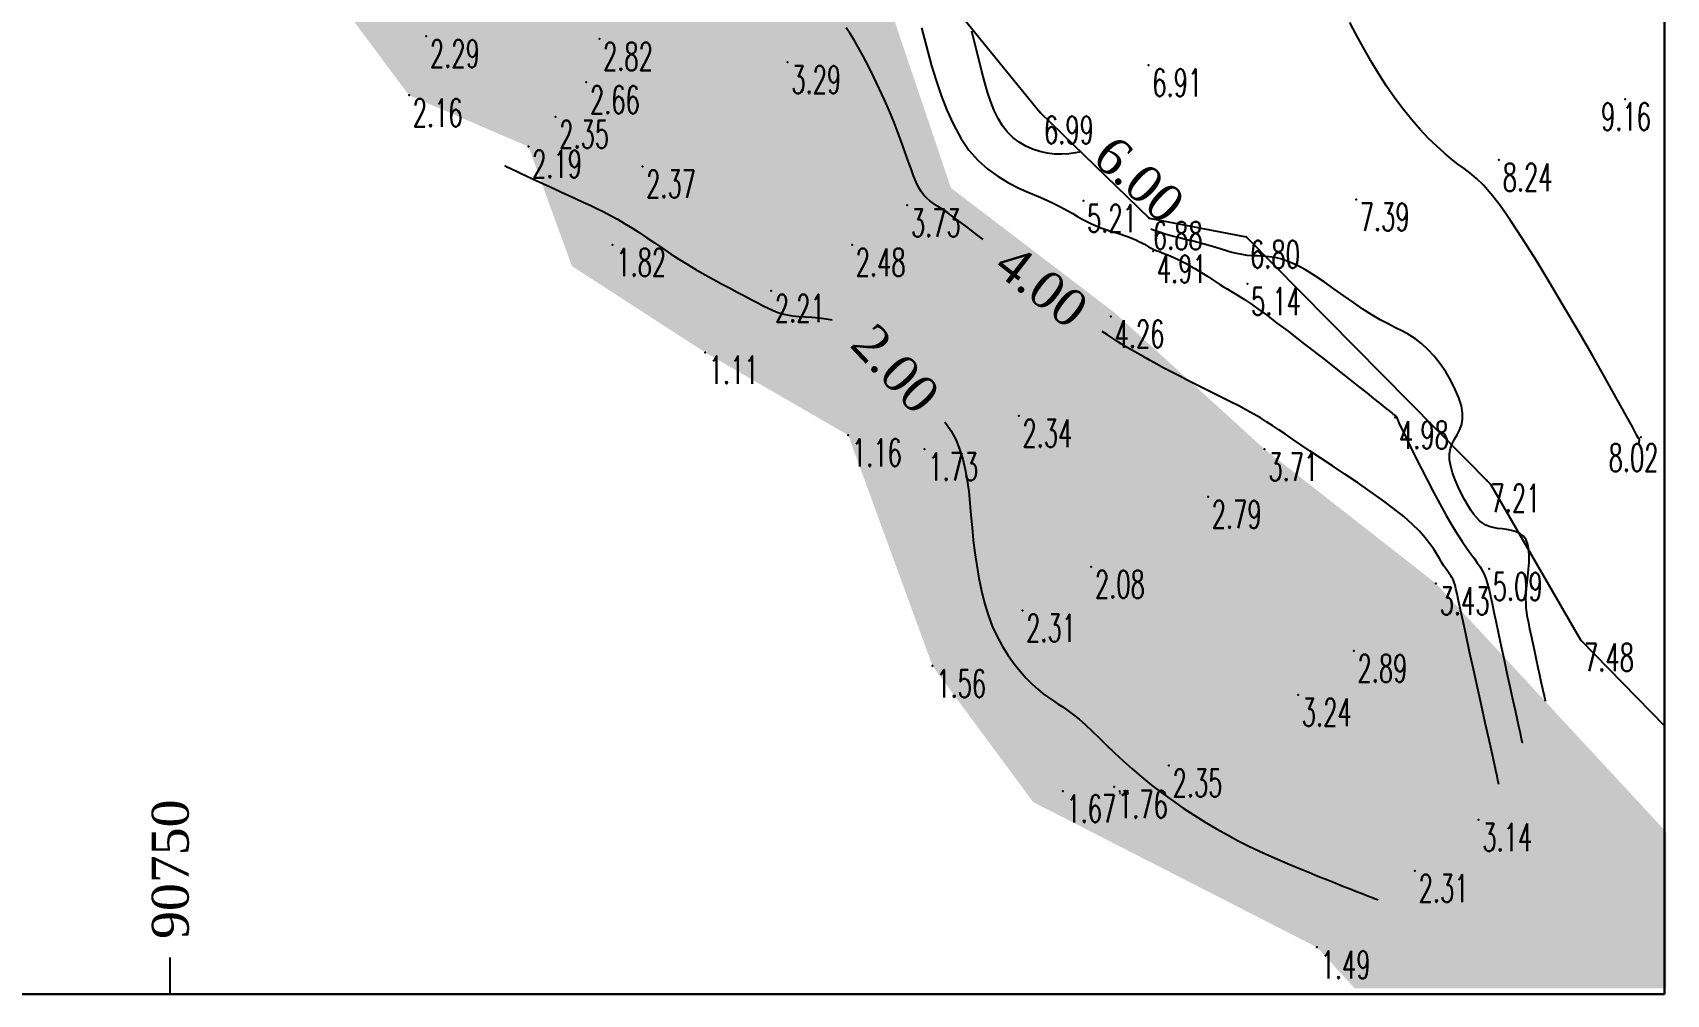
# Model space of a CAD drawing. Header units: millimetres. Extents: x 88261 to 90953, y 390274 to 392322.
# Drawn here: x 90731 to 90952.1, y 390274.5 to 390404.7 of the extents above; entities that cross this region are included whole.
import ezdxf
from ezdxf.enums import TextEntityAlignment as Align

# ---------------------------------------------------------------- set-up
doc = ezdxf.new("R2010")
doc.units = ezdxf.units.MM
doc.header["$LTSCALE"] = 25
doc.linetypes.add('DOT', pattern=[6.35, 0, -6.35])
for name, color, linetype in [('Carroyage(1)', 7, 'Continuous'), ('Carroyage(1)_Textes', 7, 'Continuous'), ('CN_01_00', 42, 'Continuous'), ('CN_02_00', 16, 'Continuous'), ('HSABLHUMIDE', 24, 'DOT'), ('Talus', 35, 'Continuous'), ('TopoAlt', 7, 'Continuous'), ('TOPOJIS', 7, 'Continuous')]:
    doc.layers.add(name, color=color, linetype=linetype)
doc.styles.add('Romans 1.0', font='Romans.shx', dxfattribs={"width": 0.99, "height": 1})
doc.styles.get("Standard").update_dxf_attribs({"font": 'times.ttf'})

# ---------------------------------------------------------------- blocks, each defined once
blk = doc.blocks.new('TCPOINT')
at = {"color": 0}
blk.add_point((0, 0), dxfattribs=at)
at = {"layer": 'TopoAlt', "style": 'Romans 1.0', "width": 0.99}
blk.add_attdef('ALT', text='', height=200, dxfattribs=at).set_placement((0.5, -0.5), align=Align.TOP_LEFT)

msp = doc.modelspace()

# ---------------------------------------------------------------- hatches: boundary and pattern name
at = {"layer": 'HSABLHUMIDE', "ltscale": 2}
h = msp.add_hatch(dxfattribs=at)
h.set_pattern_fill('AR-SAND', color=41, scale=0.05, style=0)
h.set_pattern_definition([(37.5, (-0.35, -2.46), (-0.080001565, 2.447066187), [0, -1.9304, 0, -2.159, 0, -2.06375]), (7.5, (-0.35, -2.46), (2.247616416, 3.584125503), [0, -1.0414, 0, -1.7399, 0, -0.66675]), (327.5, (-1.912, -2.46), (3.954961851, 0.007185923), [0, -0.635, 0, -2.286, 0, -2.9845]), (317.5, (-1.912, -2.46), (3.817782262, 1.114646616), [0, -0.3175, 0, -1.4986, 0, -1.7145])])
h.paths.add_polyline_path([(90808.31, 390673.91), (90810.25, 390699.67), (90815.68, 390741.55), (90824.92, 390770.91), (90815.72, 390817.44), (90807.05, 390826.39), (90800.87, 390832.47), (90771.53, 390842.2), (90760.38, 390842.98), (90754.31, 390848.43), (90743.78, 390853.26), (90735.93, 390857.51), (90724.71, 390864.35), (90715.76, 390870.18), (90708.42, 390875.87), (90700.28, 390881.05), (90683.17, 390899.74), (90679.29, 390902.11), (90675.87, 390906.58), (90650.25, 390917.24), (90650.25, 390882.24), (90650.25, 390864.98), (90650.25, 390847.24), (90650.25, 390817.24), (90650.25, 390792.24), (90650.25, 390737.24), (90650.25, 390712.24), (90650.25, 390677.24), (90650.25, 390647.24), (90650.25, 390622.24), (90650.25, 390590.22), (90650.25, 390589.37), (90650.25, 390567.24), (90650.25, 390527.24), (90660.25, 390527.24), (90660.25, 390507.24), (90670.25, 390507.24), (90670.25, 390497.24), (90680.25, 390497.24), (90680.25, 390487.24), (90690.25, 390487.24), (90690.25, 390477.24), (90700.25, 390477.24), (90700.25, 390467.24), (90730.25, 390477.24), (90700.25, 390467.24), (90710.25, 390467.24), (90740.25, 390477.24), (90710.25, 390467.24), (90710.25, 390457.24), (90747.2, 390431.83), (90764.53, 390419.61), (90781.97, 390396.2), (90798.13, 390389.26), (90804.01, 390373.08), (90822.04, 390361.39), (90841.42, 390350.17), (90852.83, 390318.92), (90866.45, 390300.49), (90904.86, 390280.83), (90909.95, 390275.28), (90952.15, 390275.28), (90952.14, 390296.43), (90920.97, 390330.09), (90897.78, 390348.26), (90877.47, 390366.76), (90855.32, 390383.66), (90846.62, 390409.42), (90826.78, 390428.11), (90814.41, 390447.82), (90801.65, 390460.75), (90789.25, 390478.56), (90783.93, 390495.68), (90782.44, 390506.04), (90782.12, 390521.9), (90785.04, 390543.82), (90786.82, 390559.34), (90790.57, 390575.41), (90794.12, 390593.84), (90801.54, 390613.19), (90802.7, 390633.39)])

# ---------------------------------------------------------------- linework, layer by layer
at = {"elevation": 14.57}
msp.add_lwpolyline([(88260.96, 392322.08), (90951.88, 392322.08), (90951.88, 390274.46), (88260.96, 390274.46)], close=True, dxfattribs=at)
at = {"layer": 'Carroyage(1)'}
msp.add_line((90749.65, 390274.46), (90749.65, 390279.46), dxfattribs=at)
msp.add_lwpolyline([(88260.96, 390274.46), (90951.88, 390274.46), (90951.88, 392322.08), (88260.96, 392322.08)], close=True, dxfattribs=at)
at = {"layer": 'CN_01_00', "flags": 128}
for points, elevation in [([(90859.67, 390376.66), (90858.78, 390377.35), (90857.68, 390378.2), (90856.66, 390378.98), (90855.72, 390379.67), (90854.89, 390380.27), (90854.15, 390380.77), (90853.52, 390381.18), (90852.96, 390381.56), (90852.47, 390381.91), (90852.04, 390382.28), (90851.65, 390382.68), (90851.29, 390383.16), (90850.95, 390383.75), (90850.61, 390384.45), (90850.27, 390385.29), (90849.92, 390386.24), (90849.54, 390387.3), (90849.14, 390388.47), (90848.69, 390389.73), (90848.18, 390391.08), (90847.62, 390392.52), (90846.99, 390394.03), (90846.31, 390395.58), (90845.6, 390397.14), (90844.87, 390398.67), (90844.14, 390400.13), (90843.44, 390401.49), (90842.78, 390402.72), (90842.17, 390403.77), (90841.63, 390404.63), (90841.14, 390405.33)], 4), ([(90872.88, 390388.54), (90872.17, 390388.42), (90871.26, 390388.29), (90870.32, 390388.23), (90869.34, 390388.25), (90868.35, 390388.37), (90867.36, 390388.59), (90866.38, 390388.91), (90865.44, 390389.33), (90864.54, 390389.86), (90863.71, 390390.49), (90862.95, 390391.23), (90862.28, 390392.08), (90861.7, 390393.05), (90861.18, 390394.12), (90860.71, 390395.31), (90860.27, 390396.62), (90859.86, 390398.05), (90859.46, 390399.59), (90859.05, 390401.26), (90858.62, 390403.04), (90858.16, 390404.88)], 6), ([(90948.41, 390348.9), (90948.41, 390348.9), (90948.41, 390348.9), (90948.42, 390348.91), (90948.42, 390348.92), (90948.42, 390348.94), (90948.43, 390348.96), (90948.43, 390349), (90948.44, 390349.05), (90948.45, 390349.11), (90948.46, 390349.19), (90948.48, 390349.26), (90948.49, 390349.35), (90948.5, 390349.43), (90948.5, 390349.51), (90948.5, 390349.58), (90948.49, 390349.64), (90948.47, 390349.69), (90948.45, 390349.73), (90948.42, 390349.75), (90948.39, 390349.77), (90948.37, 390349.78), (90948.34, 390349.79), (90948.32, 390349.8), (90948.31, 390349.8), (90948.31, 390349.83), (90948.27, 390349.92), (90948.16, 390350.15), (90947.94, 390350.58), (90947.57, 390351.29), (90947, 390352.34), (90946.19, 390353.8), (90945.11, 390355.74), (90943.73, 390358.18), (90942.1, 390361.04), (90940.3, 390364.17), (90938.38, 390367.44), (90936.43, 390370.72), (90934.52, 390373.87), (90932.7, 390376.76), (90931.07, 390379.26), (90929.65, 390381.26), (90928.44, 390382.82), (90927.39, 390384.01), (90926.45, 390384.93), (90925.6, 390385.66), (90924.77, 390386.28), (90923.94, 390386.89), (90923.07, 390387.55), (90922.11, 390388.35), (90921.07, 390389.29), (90919.98, 390390.37), (90918.85, 390391.57), (90917.69, 390392.88), (90916.53, 390394.3), (90915.38, 390395.83), (90914.26, 390397.44), (90913.18, 390399.13), (90912.14, 390400.88), (90911.15, 390402.63), (90910.21, 390404.36), (90909.3, 390406.04)], 8), ([(90794.93, 390386.66), (90794.94, 390386.66), (90794.96, 390386.65), (90795.01, 390386.63), (90795.12, 390386.57), (90795.3, 390386.49), (90795.57, 390386.36), (90795.94, 390386.19), (90796.44, 390385.96), (90797.07, 390385.66), (90797.82, 390385.31), (90798.67, 390384.91), (90799.6, 390384.48), (90800.58, 390384.02), (90801.59, 390383.56), (90802.61, 390383.09), (90803.61, 390382.63), (90804.59, 390382.18), (90805.55, 390381.75), (90806.48, 390381.31), (90807.4, 390380.87), (90808.32, 390380.42), (90809.24, 390379.94), (90810.18, 390379.42), (90811.13, 390378.86), (90812.11, 390378.25), (90813.11, 390377.6), (90814.14, 390376.91), (90815.2, 390376.2), (90816.28, 390375.48), (90817.38, 390374.75), (90818.5, 390374.02), (90819.64, 390373.31), (90820.8, 390372.61), (90821.97, 390371.94), (90823.12, 390371.3), (90824.26, 390370.69), (90825.35, 390370.11), (90826.4, 390369.56), (90827.38, 390369.05), (90828.27, 390368.57), (90829.08, 390368.14), (90829.82, 390367.75), (90830.5, 390367.4), (90831.16, 390367.1), (90831.8, 390366.83), (90832.46, 390366.62), (90833.15, 390366.45), (90833.89, 390366.33), (90834.71, 390366.25), (90835.58, 390366.2), (90836.51, 390366.14), (90837.47, 390366.07), (90838.45, 390365.94), (90839.26, 390365.79)], 2), ([(90935.81, 390314.15), (90935.81, 390314.15), (90935.81, 390314.18), (90935.79, 390314.25), (90935.76, 390314.38), (90935.71, 390314.6), (90935.64, 390314.93), (90935.54, 390315.39), (90935.4, 390316), (90935.23, 390316.77), (90935.03, 390317.68), (90934.81, 390318.69), (90934.58, 390319.76), (90934.34, 390320.86), (90934.11, 390321.94), (90933.89, 390322.97), (90933.69, 390323.92), (90933.52, 390324.75), (90933.38, 390325.49), (90933.28, 390326.16), (90933.2, 390326.78), (90933.16, 390327.39), (90933.15, 390328.02), (90933.17, 390328.68), (90933.23, 390329.41), (90933.32, 390330.22), (90933.42, 390331.1), (90933.51, 390332.01), (90933.58, 390332.93), (90933.6, 390333.81), (90933.56, 390334.64), (90933.42, 390335.38), (90933.18, 390336), (90932.82, 390336.48), (90932.35, 390336.83), (90931.81, 390337.08), (90931.21, 390337.26), (90930.57, 390337.38), (90929.93, 390337.47), (90929.3, 390337.55), (90928.72, 390337.66), (90928.19, 390337.8), (90927.72, 390338), (90927.29, 390338.25), (90926.88, 390338.58), (90926.49, 390338.97), (90926.11, 390339.45), (90925.71, 390340.02), (90925.29, 390340.68), (90924.85, 390341.45), (90924.4, 390342.3), (90923.96, 390343.2), (90923.55, 390344.13), (90923.21, 390345.06), (90922.96, 390345.98), (90922.81, 390346.85), (90922.8, 390347.65), (90922.93, 390348.37), (90923.17, 390349.02), (90923.49, 390349.63), (90923.83, 390350.23), (90924.15, 390350.86), (90924.41, 390351.53), (90924.57, 390352.29), (90924.58, 390353.15), (90924.41, 390354.14), (90924.07, 390355.23), (90923.59, 390356.38), (90922.98, 390357.56), (90922.29, 390358.73), (90921.52, 390359.85), (90920.71, 390360.88), (90919.88, 390361.79), (90919.04, 390362.56), (90918.19, 390363.2), (90917.32, 390363.75), (90916.42, 390364.25), (90915.48, 390364.73), (90914.49, 390365.24), (90913.43, 390365.81), (90912.3, 390366.47), (90911.08, 390367.25), (90909.81, 390368.13), (90908.49, 390369.05), (90907.16, 390370), (90905.84, 390370.92), (90904.54, 390371.79), (90903.3, 390372.56), (90902.14, 390373.2), (90901.07, 390373.67), (90900.1, 390374), (90899.19, 390374.22), (90898.36, 390374.34), (90897.57, 390374.41), (90896.83, 390374.44), (90896.12, 390374.47), (90895.42, 390374.52), (90894.73, 390374.62), (90894.03, 390374.76), (90893.34, 390374.93), (90892.63, 390375.14), (90891.91, 390375.36), (90891.16, 390375.59), (90890.4, 390375.83), (90889.6, 390376.06), (90888.78, 390376.28), (90887.93, 390376.49), (90887.06, 390376.69), (90886.19, 390376.9), (90885.32, 390377.12), (90884.47, 390377.35), (90883.63, 390377.6), (90882.83, 390377.87), (90882.37, 390378.06)], 6), ([(90929.47, 390302.93), (90929.47, 390302.94), (90929.45, 390303), (90929.42, 390303.16), (90929.35, 390303.47), (90929.24, 390303.99), (90929.07, 390304.76), (90928.83, 390305.84), (90928.51, 390307.28), (90928.11, 390309.09), (90927.64, 390311.22), (90927.13, 390313.56), (90926.59, 390316.01), (90926.05, 390318.47), (90925.53, 390320.85), (90925.05, 390323.04), (90924.63, 390324.96), (90924.3, 390326.52), (90924.03, 390327.74), (90923.83, 390328.68), (90923.67, 390329.38), (90923.55, 390329.88), (90923.45, 390330.24), (90923.35, 390330.5), (90923.25, 390330.71), (90923.13, 390330.91), (90923, 390331.11), (90922.84, 390331.33), (90922.67, 390331.57), (90922.47, 390331.85), (90922.25, 390332.17), (90922.01, 390332.54), (90921.74, 390332.98), (90921.44, 390333.49), (90921.09, 390334.08), (90920.67, 390334.74), (90920.15, 390335.47), (90919.51, 390336.28), (90918.72, 390337.16), (90917.76, 390338.12), (90916.6, 390339.15), (90915.24, 390340.25), (90913.71, 390341.39), (90912.06, 390342.57), (90910.35, 390343.75), (90908.63, 390344.91), (90906.95, 390346.02), (90905.37, 390347.07), (90903.92, 390348.03), (90902.66, 390348.88), (90901.57, 390349.63), (90900.59, 390350.3), (90899.7, 390350.9), (90898.87, 390351.46), (90898.05, 390352), (90897.21, 390352.51), (90896.31, 390353.04), (90895.33, 390353.58), (90894.27, 390354.14), (90893.15, 390354.71), (90892, 390355.29), (90890.81, 390355.88), (90889.63, 390356.47), (90888.45, 390357.05), (90887.31, 390357.62), (90886.2, 390358.19), (90885.15, 390358.74), (90884.14, 390359.27), (90883.19, 390359.79), (90882.28, 390360.29), (90881.43, 390360.77), (90880.62, 390361.22), (90879.88, 390361.65), (90879.18, 390362.06), (90878.51, 390362.46), (90877.86, 390362.86), (90877.2, 390363.29), (90876.5, 390363.75), (90875.81, 390364.23)], 4), ([(90854.5, 390351.97), (90855.29, 390350.8), (90855.96, 390349.57), (90856.5, 390348.28), (90856.93, 390346.93), (90857.26, 390345.52), (90857.51, 390344.05), (90857.72, 390342.53), (90857.88, 390340.95), (90858.03, 390339.33), (90858.18, 390337.67), (90858.35, 390335.97), (90858.56, 390334.24), (90858.81, 390332.51), (90859.1, 390330.79), (90859.45, 390329.09), (90859.86, 390327.44), (90860.35, 390325.85), (90860.91, 390324.33), (90861.56, 390322.91), (90862.28, 390321.58), (90863.05, 390320.35), (90863.86, 390319.23), (90864.68, 390318.2), (90865.51, 390317.28), (90866.32, 390316.47), (90867.09, 390315.77), (90867.82, 390315.17), (90868.51, 390314.66), (90869.18, 390314.2), (90869.84, 390313.76), (90870.51, 390313.33), (90871.19, 390312.86), (90871.91, 390312.32), (90872.68, 390311.7), (90873.52, 390310.97), (90874.41, 390310.13), (90875.37, 390309.21), (90876.39, 390308.21), (90877.48, 390307.17), (90878.63, 390306.09), (90879.84, 390304.99), (90881.12, 390303.89), (90882.46, 390302.8), (90883.85, 390301.73), (90885.29, 390300.69), (90886.76, 390299.68), (90888.25, 390298.7), (90889.75, 390297.77), (90891.25, 390296.88), (90892.74, 390296.04), (90894.21, 390295.26), (90895.66, 390294.53), (90897.08, 390293.85), (90898.47, 390293.21), (90899.84, 390292.61), (90901.18, 390292.04), (90902.48, 390291.5), (90903.76, 390290.98), (90905, 390290.48), (90906.19, 390290), (90907.33, 390289.54), (90908.38, 390289.12), (90909.36, 390288.74), (90910.23, 390288.39), (90910.99, 390288.1), (90911.62, 390287.85), (90912.11, 390287.65), (90912.48, 390287.51), (90912.75, 390287.4), (90912.93, 390287.33), (90913.04, 390287.29), (90913.09, 390287.27), (90913.11, 390287.26), (90913.12, 390287.26)], 2)]:
    msp.add_lwpolyline(points, dxfattribs=dict(at, elevation=elevation))
at = {"layer": 'CN_02_00', "elevation": 5, "flags": 128}
msp.add_lwpolyline([(90851.32, 390405.35), (90851.72, 390403.82), (90852.17, 390402.09), (90852.7, 390400.2), (90853.3, 390398.22), (90853.99, 390396.19), (90854.77, 390394.17), (90855.66, 390392.23), (90856.65, 390390.41), (90857.76, 390388.78), (90859, 390387.38), (90860.32, 390386.2), (90861.7, 390385.2), (90863.11, 390384.35), (90864.51, 390383.64), (90865.87, 390383.03), (90867.15, 390382.48), (90868.32, 390381.99), (90869.35, 390381.51), (90870.26, 390381.05), (90871.07, 390380.61), (90871.8, 390380.2), (90872.47, 390379.8), (90873.1, 390379.44), (90873.71, 390379.1), (90874.33, 390378.79), (90874.96, 390378.51), (90875.62, 390378.26), (90876.27, 390378.03), (90876.93, 390377.82), (90877.58, 390377.61), (90878.2, 390377.42), (90878.8, 390377.23), (90879.36, 390377.03), (90879.88, 390376.83), (90880.35, 390376.63), (90880.77, 390376.42), (90881.16, 390376.22), (90881.5, 390376.03), (90881.81, 390375.86), (90882.07, 390375.7), (90882.31, 390375.56), (90882.51, 390375.45), (90882.68, 390375.36), (90882.85, 390375.29), (90883.02, 390375.22), (90883.19, 390375.15), (90883.4, 390375.07), (90883.64, 390374.99), (90883.92, 390374.88), (90884.26, 390374.74), (90884.66, 390374.58), (90885.1, 390374.4), (90885.58, 390374.19), (90886.09, 390373.95), (90886.63, 390373.68), (90887.18, 390373.4), (90887.76, 390373.08), (90888.33, 390372.75), (90888.91, 390372.39), (90889.49, 390372.03), (90890.07, 390371.66), (90890.63, 390371.29), (90891.18, 390370.94), (90891.72, 390370.6), (90892.23, 390370.28), (90892.72, 390369.98), (90893.22, 390369.69), (90893.75, 390369.37), (90894.35, 390369), (90895.04, 390368.55), (90895.87, 390367.99), (90896.85, 390367.3), (90898.03, 390366.45), (90899.4, 390365.41), (90900.95, 390364.24), (90902.6, 390362.97), (90904.3, 390361.64), (90906, 390360.32), (90907.63, 390359.03), (90909.15, 390357.84), (90910.49, 390356.78), (90911.61, 390355.89), (90912.53, 390355.16), (90913.26, 390354.57), (90913.83, 390354.12), (90914.27, 390353.76), (90914.6, 390353.5), (90914.85, 390353.3), (90915.03, 390353.15), (90915.18, 390353.04), (90915.29, 390352.96), (90915.37, 390352.89), (90915.44, 390352.85), (90915.48, 390352.81), (90915.51, 390352.79), (90915.53, 390352.78), (90915.55, 390352.76), (90915.57, 390352.74), (90915.58, 390352.72), (90915.6, 390352.7), (90915.61, 390352.68), (90915.62, 390352.65), (90915.63, 390352.63), (90915.64, 390352.61), (90915.64, 390352.59), (90915.64, 390352.57), (90915.66, 390352.52), (90915.71, 390352.4), (90915.8, 390352.19), (90915.95, 390351.85), (90916.19, 390351.35), (90916.52, 390350.66), (90916.97, 390349.74), (90917.54, 390348.58), (90918.22, 390347.21), (90918.97, 390345.71), (90919.79, 390344.11), (90920.63, 390342.48), (90921.49, 390340.88), (90922.32, 390339.37), (90923.11, 390337.99), (90923.84, 390336.8), (90924.51, 390335.79), (90925.11, 390334.91), (90925.65, 390334.16), (90926.13, 390333.5), (90926.55, 390332.9), (90926.93, 390332.35), (90927.25, 390331.8), (90927.52, 390331.24), (90927.75, 390330.65), (90927.96, 390329.98), (90928.16, 390329.23), (90928.36, 390328.37), (90928.58, 390327.36), (90928.82, 390326.19), (90929.1, 390324.83), (90929.43, 390323.27), (90929.79, 390321.56), (90930.18, 390319.76), (90930.58, 390317.93), (90930.97, 390316.15), (90931.34, 390314.46), (90931.67, 390312.93), (90931.96, 390311.64), (90932.18, 390310.61), (90932.35, 390309.85), (90932.47, 390309.29), (90932.56, 390308.93), (90932.6, 390308.7), (90932.63, 390308.59), (90932.64, 390308.54), (90932.64, 390308.54)], dxfattribs=at)
at = {"layer": 'Talus', "color": 134, "elevation": 8.17, "flags": 128}
msp.add_lwpolyline([(90847.99, 390417.74), (90867.41, 390393.87), (90882.15, 390379.57), (90895.3, 390377.04), (90928.35, 390343.52), (90940.51, 390322.45), (90951.88, 390310.8)], dxfattribs=at)

# ---------------------------------------------------------------- block references
at = {"layer": 'TOPOJIS'}
ref = msp.add_blockref('TCPOINT', (90784.3, 390404.2, 2.29), dxfattribs=at)
ref.add_attrib('ALT', '2.29', dxfattribs={"layer": 'TopoAlt', "height": 3.75, "style": 'Romans 1.0', "width": 0.6}).set_placement((90784.8, 390403.7, 2.29), align=Align.TOP_LEFT)
ref = msp.add_blockref('TCPOINT', (90807.73, 390403.83, 2.82), dxfattribs=at)
ref.add_attrib('ALT', '2.82', dxfattribs={"layer": 'TopoAlt', "height": 3.75, "style": 'Romans 1.0', "width": 0.6}).set_placement((90808.23, 390403.33, 2.82), align=Align.TOP_LEFT)
ref = msp.add_blockref('TCPOINT', (90833.21, 390400.69, 3.29), dxfattribs=at)
ref.add_attrib('ALT', '3.29', dxfattribs={"layer": 'TopoAlt', "height": 3.75, "style": 'Romans 1.0', "width": 0.6}).set_placement((90833.71, 390400.19, 3.29), align=Align.TOP_LEFT)
ref = msp.add_blockref('TCPOINT', (90882.07, 390400.27, 6.91), dxfattribs=at)
ref.add_attrib('ALT', '6.91', dxfattribs={"layer": 'TopoAlt', "height": 3.75, "style": 'Romans 1.0', "width": 0.6}).set_placement((90882.57, 390399.77, 6.91), align=Align.TOP_LEFT)
ref = msp.add_blockref('TCPOINT', (90805.96, 390397.96, 2.66), dxfattribs=at)
ref.add_attrib('ALT', '2.66', dxfattribs={"layer": 'TopoAlt', "height": 3.75, "style": 'Romans 1.0', "width": 0.6}).set_placement((90806.46, 390397.46, 2.66), align=Align.TOP_LEFT)
ref = msp.add_blockref('TCPOINT', (90781.97, 390396.2, 2.16), dxfattribs=at)
ref.add_attrib('ALT', '2.16', dxfattribs={"layer": 'TopoAlt', "height": 3.75, "style": 'Romans 1.0', "width": 0.6}).set_placement((90782.47, 390395.7, 2.16), align=Align.TOP_LEFT)
ref = msp.add_blockref('TCPOINT', (90946.57, 390395.67, 9.16), dxfattribs=at)
ref.add_attrib('ALT', '9.16', dxfattribs={"layer": 'TopoAlt', "height": 3.75, "style": 'Romans 1.0', "width": 0.6}).set_placement((90943.31, 390395.18, 9.16), align=Align.TOP_LEFT)
ref = msp.add_blockref('TCPOINT', (90867.41, 390393.87, 6.99), dxfattribs=at)
ref.add_attrib('ALT', '6.99', dxfattribs={"layer": 'TopoAlt', "height": 3.75, "style": 'Romans 1.0', "width": 0.6}).set_placement((90867.91, 390393.37, 6.99), align=Align.TOP_LEFT)
ref = msp.add_blockref('TCPOINT', (90801.8, 390393.28, 2.35), dxfattribs=at)
ref.add_attrib('ALT', '2.35', dxfattribs={"layer": 'TopoAlt', "height": 3.75, "style": 'Romans 1.0', "width": 0.6}).set_placement((90802.3, 390392.78, 2.35), align=Align.TOP_LEFT)
ref = msp.add_blockref('TCPOINT', (90798.13, 390389.26, 2.19), dxfattribs=at)
ref.add_attrib('ALT', '2.19', dxfattribs={"layer": 'TopoAlt', "height": 3.75, "style": 'Romans 1.0', "width": 0.6}).set_placement((90798.63, 390388.76, 2.19), align=Align.TOP_LEFT)
ref = msp.add_blockref('TCPOINT', (90929.5, 390387.48, 8.24), dxfattribs=at)
ref.add_attrib('ALT', '8.24', dxfattribs={"layer": 'TopoAlt', "height": 3.75, "style": 'Romans 1.0', "width": 0.6}).set_placement((90930, 390386.98, 8.24), align=Align.TOP_LEFT)
ref = msp.add_blockref('TCPOINT', (90813.57, 390386.57, 2.37), dxfattribs=at)
ref.add_attrib('ALT', '2.37', dxfattribs={"layer": 'TopoAlt', "height": 3.75, "style": 'Romans 1.0', "width": 0.6}).set_placement((90814.07, 390386.07, 2.37), align=Align.TOP_LEFT)
ref = msp.add_blockref('TCPOINT', (90849.4, 390381.3, 3.73), dxfattribs=at)
ref.add_attrib('ALT', '3.73', dxfattribs={"layer": 'TopoAlt', "height": 3.75, "style": 'Romans 1.0', "width": 0.6}).set_placement((90849.9, 390380.8, 3.73), align=Align.TOP_LEFT)
ref = msp.add_blockref('TCPOINT', (90873.24, 390381.91, 5.21), dxfattribs=at)
ref.add_attrib('ALT', '5.21', dxfattribs={"layer": 'TopoAlt', "height": 3.75, "style": 'Romans 1.0', "width": 0.6}).set_placement((90873.74, 390381.41, 5.21), align=Align.TOP_LEFT)
ref = msp.add_blockref('TCPOINT', (90910.15, 390382.1, 7.39), dxfattribs=at)
ref.add_attrib('ALT', '7.39', dxfattribs={"layer": 'TopoAlt', "height": 3.75, "style": 'Romans 1.0', "width": 0.6}).set_placement((90910.65, 390381.6, 7.39), align=Align.TOP_LEFT)
ref = msp.add_blockref('TCPOINT', (90882.15, 390379.57, 6.88), dxfattribs=at)
ref.add_attrib('ALT', '6.88', dxfattribs={"layer": 'TopoAlt', "height": 3.75, "style": 'Romans 1.0', "width": 0.6}).set_placement((90882.65, 390379.07, 6.88), align=Align.TOP_LEFT)
ref = msp.add_blockref('TCPOINT', (90809.52, 390375.94, 1.82), dxfattribs=at)
ref.add_attrib('ALT', '1.82', dxfattribs={"layer": 'TopoAlt', "height": 3.75, "style": 'Romans 1.0', "width": 0.6}).set_placement((90810.02, 390375.44, 1.82), align=Align.TOP_LEFT)
ref = msp.add_blockref('TCPOINT', (90841.93, 390375.94, 2.48), dxfattribs=at)
ref.add_attrib('ALT', '2.48', dxfattribs={"layer": 'TopoAlt', "height": 3.75, "style": 'Romans 1.0', "width": 0.6}).set_placement((90842.43, 390375.44, 2.48), align=Align.TOP_LEFT)
ref = msp.add_blockref('TCPOINT', (90895.3, 390377.04, 6.8), dxfattribs=at)
ref.add_attrib('ALT', '6.80', dxfattribs={"layer": 'TopoAlt', "height": 3.75, "style": 'Romans 1.0', "width": 0.6}).set_placement((90895.8, 390376.54, 6.8), align=Align.TOP_LEFT)
ref = msp.add_blockref('TCPOINT', (90882.69, 390375.07, 4.91), dxfattribs=at)
ref.add_attrib('ALT', '4.91', dxfattribs={"layer": 'TopoAlt', "height": 3.75, "style": 'Romans 1.0', "width": 0.6}).set_placement((90883.19, 390374.57, 4.91), align=Align.TOP_LEFT)
ref = msp.add_blockref('TCPOINT', (90830.99, 390369.73, 2.21), dxfattribs=at)
ref.add_attrib('ALT', '2.21', dxfattribs={"layer": 'TopoAlt', "height": 3.75, "style": 'Romans 1.0', "width": 0.6}).set_placement((90831.49, 390369.23, 2.21), align=Align.TOP_LEFT)
ref = msp.add_blockref('TCPOINT', (90895.44, 390370.66, 5.14), dxfattribs=at)
ref.add_attrib('ALT', '5.14', dxfattribs={"layer": 'TopoAlt', "height": 3.75, "style": 'Romans 1.0', "width": 0.6}).set_placement((90895.94, 390370.16, 5.14), align=Align.TOP_LEFT)
ref = msp.add_blockref('TCPOINT', (90876.97, 390366.26, 4.26), dxfattribs=at)
ref.add_attrib('ALT', '4.26', dxfattribs={"layer": 'TopoAlt', "height": 3.75, "style": 'Romans 1.0', "width": 0.6}).set_placement((90877.47, 390365.76, 4.26), align=Align.TOP_LEFT)
ref = msp.add_blockref('TCPOINT', (90822.04, 390361.39, 1.11), dxfattribs=at)
ref.add_attrib('ALT', '1.11', dxfattribs={"layer": 'TopoAlt', "height": 3.75, "style": 'Romans 1.0', "width": 0.6}).set_placement((90822.54, 390360.89, 1.11), align=Align.TOP_LEFT)
ref = msp.add_blockref('TCPOINT', (90864.5, 390352.8, 2.34), dxfattribs=at)
ref.add_attrib('ALT', '2.34', dxfattribs={"layer": 'TopoAlt', "height": 3.75, "style": 'Romans 1.0', "width": 0.6}).set_placement((90865, 390352.3, 2.34), align=Align.TOP_LEFT)
ref = msp.add_blockref('TCPOINT', (90915.46, 390352.58, 4.98), dxfattribs=at)
ref.add_attrib('ALT', '4.98', dxfattribs={"layer": 'TopoAlt', "height": 3.75, "style": 'Romans 1.0', "width": 0.6}).set_placement((90915.96, 390352.08, 4.98), align=Align.TOP_LEFT)
ref = msp.add_blockref('TCPOINT', (90841.42, 390350.17, 1.16), dxfattribs=at)
ref.add_attrib('ALT', '1.16', dxfattribs={"layer": 'TopoAlt', "height": 3.75, "style": 'Romans 1.0', "width": 0.6}).set_placement((90841.92, 390349.67, 1.16), align=Align.TOP_LEFT)
ref = msp.add_blockref('TCPOINT', (90948.72, 390349.92, 8.02), dxfattribs=at)
ref.add_attrib('ALT', '8.02', dxfattribs={"layer": 'TopoAlt', "height": 3.75, "style": 'Romans 1.0', "width": 0.6}).set_placement((90944.33, 390349, 8.02), align=Align.TOP_LEFT)
ref = msp.add_blockref('TCPOINT', (90851.76, 390348.27, 1.73), dxfattribs=at)
ref.add_attrib('ALT', '1.73', dxfattribs={"layer": 'TopoAlt', "height": 3.75, "style": 'Romans 1.0', "width": 0.6}).set_placement((90852.26, 390347.77, 1.73), align=Align.TOP_LEFT)
ref = msp.add_blockref('TCPOINT', (90897.78, 390348.26, 3.71), dxfattribs=at)
ref.add_attrib('ALT', '3.71', dxfattribs={"layer": 'TopoAlt', "height": 3.75, "style": 'Romans 1.0', "width": 0.6}).set_placement((90898.28, 390347.76, 3.71), align=Align.TOP_LEFT)
ref = msp.add_blockref('TCPOINT', (90927.85, 390344.02, 7.21), dxfattribs=at)
ref.add_attrib('ALT', '7.21', dxfattribs={"layer": 'TopoAlt', "height": 3.75, "style": 'Romans 1.0', "width": 0.6}).set_placement((90928.35, 390343.52, 7.21), align=Align.TOP_LEFT)
ref = msp.add_blockref('TCPOINT', (90890.12, 390341.81, 2.79), dxfattribs=at)
ref.add_attrib('ALT', '2.79', dxfattribs={"layer": 'TopoAlt', "height": 3.75, "style": 'Romans 1.0', "width": 0.6}).set_placement((90890.62, 390341.31, 2.79), align=Align.TOP_LEFT)
ref = msp.add_blockref('TCPOINT', (90874.31, 390332.36, 2.08), dxfattribs=at)
ref.add_attrib('ALT', '2.08', dxfattribs={"layer": 'TopoAlt', "height": 3.75, "style": 'Romans 1.0', "width": 0.6}).set_placement((90874.81, 390331.86, 2.08), align=Align.TOP_LEFT)
ref = msp.add_blockref('TCPOINT', (90928.16, 390332.06, 5.09), dxfattribs=at)
ref.add_attrib('ALT', '5.09', dxfattribs={"layer": 'TopoAlt', "height": 3.75, "style": 'Romans 1.0', "width": 0.6}).set_placement((90928.66, 390331.56, 5.09), align=Align.TOP_LEFT)
ref = msp.add_blockref('TCPOINT', (90920.97, 390330.09, 3.43), dxfattribs=at)
ref.add_attrib('ALT', '3.43', dxfattribs={"layer": 'TopoAlt', "height": 3.75, "style": 'Romans 1.0', "width": 0.6}).set_placement((90921.47, 390329.59, 3.43), align=Align.TOP_LEFT)
ref = msp.add_blockref('TCPOINT', (90865, 390326.43, 2.31), dxfattribs=at)
ref.add_attrib('ALT', '2.31', dxfattribs={"layer": 'TopoAlt', "height": 3.75, "style": 'Romans 1.0', "width": 0.6}).set_placement((90865.5, 390325.93, 2.31), align=Align.TOP_LEFT)
ref = msp.add_blockref('TCPOINT', (90909.85, 390320.97, 2.89), dxfattribs=at)
ref.add_attrib('ALT', '2.89', dxfattribs={"layer": 'TopoAlt', "height": 3.75, "style": 'Romans 1.0', "width": 0.6}).set_placement((90910.35, 390320.47, 2.89), align=Align.TOP_LEFT)
ref = msp.add_blockref('TCPOINT', (90940.51, 390322.45, 7.48), dxfattribs=at)
ref.add_attrib('ALT', '7.48', dxfattribs={"layer": 'TopoAlt', "height": 3.75, "style": 'Romans 1.0', "width": 0.6}).set_placement((90941.01, 390321.95, 7.48), align=Align.TOP_LEFT)
ref = msp.add_blockref('TCPOINT', (90852.83, 390318.92, 1.56), dxfattribs=at)
ref.add_attrib('ALT', '1.56', dxfattribs={"layer": 'TopoAlt', "height": 3.75, "style": 'Romans 1.0', "width": 0.6}).set_placement((90853.33, 390318.42, 1.56), align=Align.TOP_LEFT)
ref = msp.add_blockref('TCPOINT', (90902.31, 390315.02, 3.24), dxfattribs=at)
ref.add_attrib('ALT', '3.24', dxfattribs={"layer": 'TopoAlt', "height": 3.75, "style": 'Romans 1.0', "width": 0.6}).set_placement((90902.81, 390314.52, 3.24), align=Align.TOP_LEFT)
ref = msp.add_blockref('TCPOINT', (90884.82, 390305.45, 2.35), dxfattribs=at)
ref.add_attrib('ALT', '2.35', dxfattribs={"layer": 'TopoAlt', "height": 3.75, "style": 'Romans 1.0', "width": 0.6}).set_placement((90885.32, 390304.95, 2.35), align=Align.TOP_LEFT)
ref = msp.add_blockref('TCPOINT', (90870.45, 390301.96, 1.67), dxfattribs=at)
ref.add_attrib('ALT', '1.67', dxfattribs={"layer": 'TopoAlt', "height": 3.75, "style": 'Romans 1.0', "width": 0.6}).set_placement((90870.95, 390301.46, 1.67), align=Align.TOP_LEFT)
ref = msp.add_blockref('TCPOINT', (90877.43, 390302.55, 1.76), dxfattribs=at)
ref.add_attrib('ALT', '1.76', dxfattribs={"layer": 'TopoAlt', "height": 0.5, "style": 'Romans 1.0', "width": 0.99}).set_placement((90877.93, 390302.05, 1.76), align=Align.TOP_LEFT)
ref = msp.add_blockref('TCPOINT', (90877.43, 390302.55, 1.76), dxfattribs=at)
ref.add_attrib('ALT', '1.76', dxfattribs={"layer": 'TopoAlt', "height": 3.75, "style": 'Romans 1.0', "width": 0.6}).set_placement((90877.93, 390302.05, 1.76), align=Align.TOP_LEFT)
ref = msp.add_blockref('TCPOINT', (90926.74, 390298.1, 3.14), dxfattribs=at)
ref.add_attrib('ALT', '3.14', dxfattribs={"layer": 'TopoAlt', "height": 3.75, "style": 'Romans 1.0', "width": 0.6}).set_placement((90927.24, 390297.6, 3.14), align=Align.TOP_LEFT)
ref = msp.add_blockref('TCPOINT', (90918.13, 390291.17, 2.31), dxfattribs=at)
ref.add_attrib('ALT', '2.31', dxfattribs={"layer": 'TopoAlt', "height": 3.75, "style": 'Romans 1.0', "width": 0.6}).set_placement((90918.63, 390290.67, 2.31), align=Align.TOP_LEFT)
ref = msp.add_blockref('TCPOINT', (90904.86, 390280.83, 1.49), dxfattribs=at)
ref.add_attrib('ALT', '1.49', dxfattribs={"layer": 'TopoAlt', "height": 3.75, "style": 'Romans 1.0', "width": 0.6}).set_placement((90905.36, 390280.33, 1.49), align=Align.TOP_LEFT)

# ---------------------------------------------------------------- texts
at = {"layer": 'Carroyage(1)_Textes'}
msp.add_text('90750', height=5, rotation=90, dxfattribs=at).set_placement((90752.15, 390281.96))
at = {"layer": 'CN_01_00'}
for s, rotation, p in [('6.00', 317.7457, (90880.81, 390384.83, 6)), ('4.00', 322.052, (90867.62, 390370.41, 4)), ('2.00', 313.2782, (90847.83, 390359.19, 2))]:
    msp.add_text(s, height=5, rotation=rotation, dxfattribs=at).set_placement(p, align=Align.MIDDLE_CENTER)

doc.saveas('drawing.dxf')
